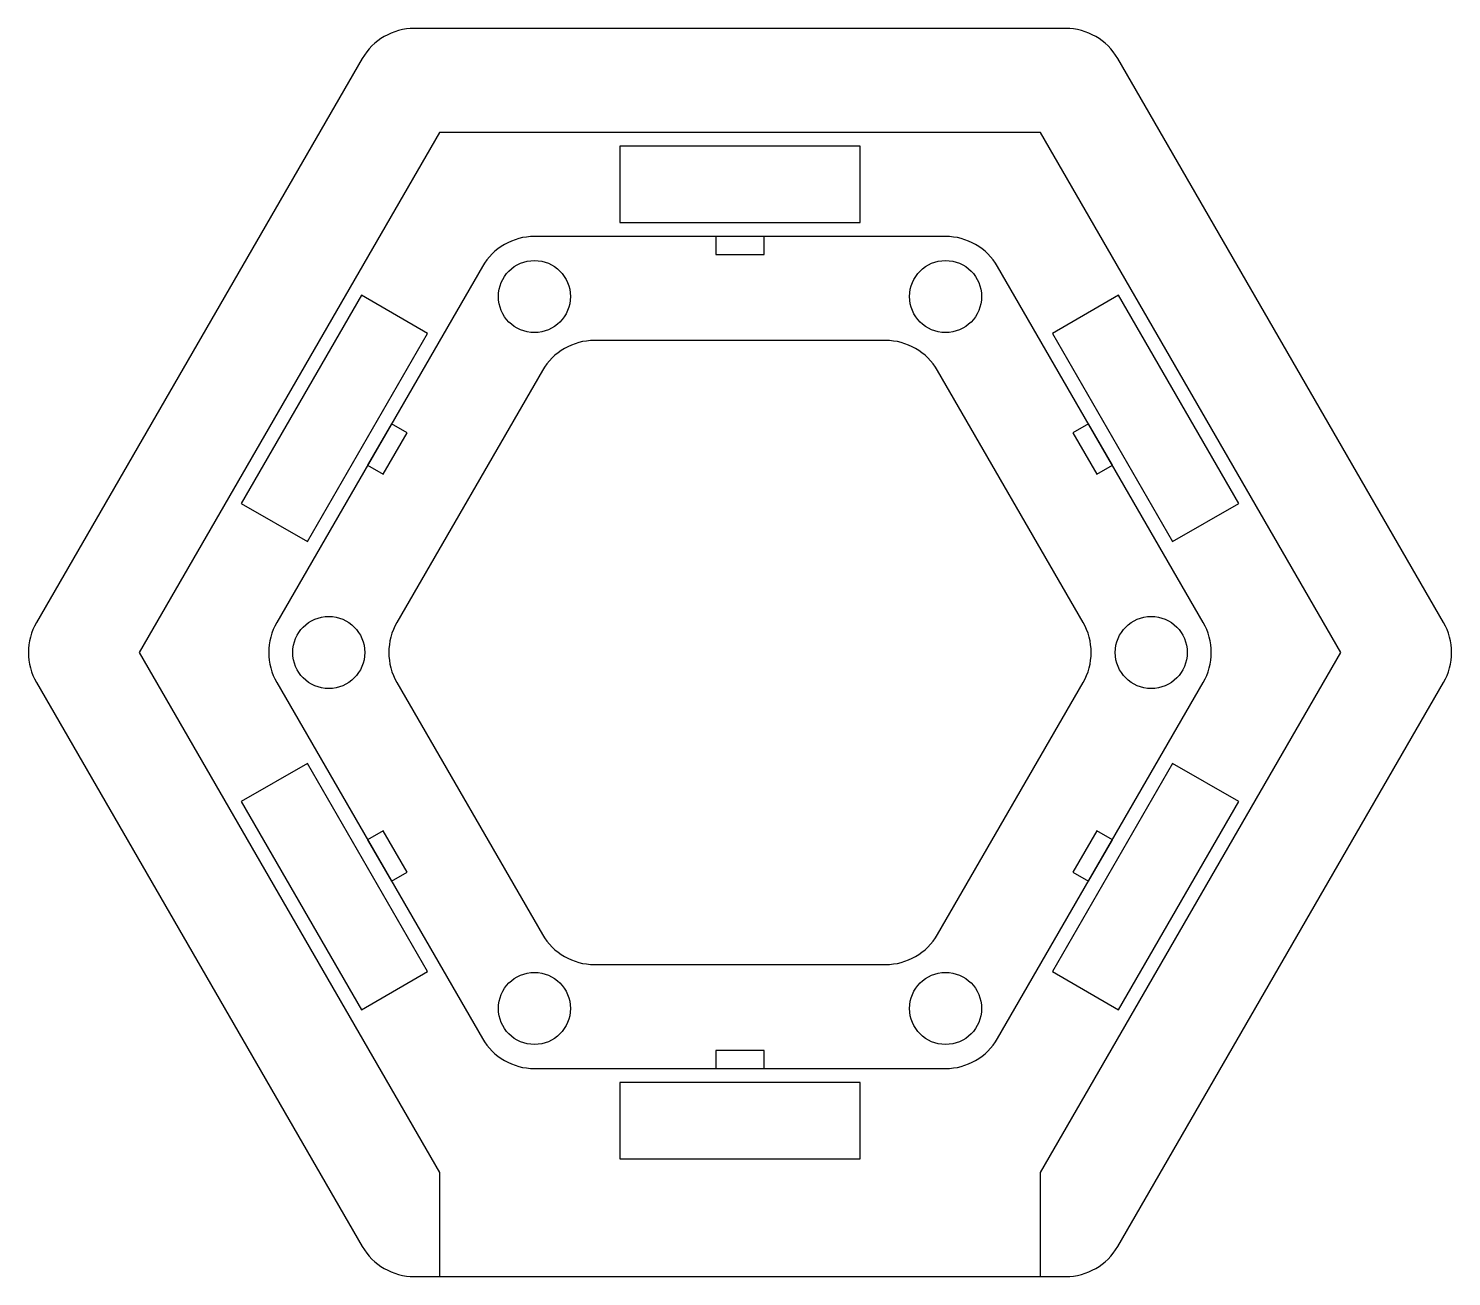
# Model space of a CAD drawing. Extents: x -59 to 59, y -52 to 52.
import ezdxf

# ---------------------------------------------------------------- set-up
doc = ezdxf.new("R2010")
doc.units = 0
doc.layers.get('0').update_dxf_attribs({"linetype": 'continuous'})

# ---------------------------------------------------------------- blocks, each defined once
blk = doc.blocks.new('ARRAY002')
at = {"color": 4}
for points in [[(-10, 35.81), (10, 35.81), (10, 42.16), (-10, 42.16)], [(-36.01, 9.24), (-26.01, 26.56), (-31.51, 29.74), (-41.51, 12.42)], [(26.01, 26.56), (36.01, 9.24), (41.51, 12.42), (31.51, 29.74)], [(-26.01, -26.56), (-36.01, -9.24), (-41.51, -12.42), (-31.51, -29.74)], [(36.01, -9.24), (26.01, -26.56), (31.51, -29.74), (41.51, -12.42)], [(10, -35.81), (-10, -35.81), (-10, -42.16), (10, -42.16)]]:
    blk.add_lwpolyline(points, close=True, dxfattribs=at)
blk = doc.blocks.new('ARRAY003')
at = {"color": 40}
for points in [[(-2, 33.14), (2, 33.14), (2, 34.64), (-2, 34.64)], [(-29.7, 14.84), (-27.7, 18.3), (-29, 19.05), (-31, 15.59)], [(27.7, 18.3), (29.7, 14.84), (31, 15.59), (29, 19.05)], [(-27.7, -18.3), (-29.7, -14.84), (-31, -15.59), (-29, -19.05)], [(29.7, -14.84), (27.7, -18.3), (29, -19.05), (31, -15.59)], [(2, -33.14), (-2, -33.14), (-2, -34.64), (2, -34.64)]]:
    blk.add_lwpolyline(points, close=True, dxfattribs=at)
blk = doc.blocks.new('ARRAY')
at = {"color": 2}
for centre in [(-17.11, 29.64), (17.11, 29.64), (-34.23, 0), (34.23, 0), (-17.11, -29.64), (17.11, -29.64)]:
    blk.add_circle(centre, 3, dxfattribs=at)

msp = doc.modelspace()

# ---------------------------------------------------------------- linework, layer by layer
at = {"color": 0}
for points in [[(58.56, 2.5), (31.44, 49.46, 0.267949), (27.11, 51.96), (-27.11, 51.96, 0.267949), (-31.44, 49.46), (-58.56, 2.5, 0.267949), (-58.56, -2.5), (-31.44, -49.46, 0.267949), (-27.11, -51.96), (27.11, -51.96, 0.267949), (31.44, -49.46), (58.56, -2.5, 0.267949)], [(38.56, 2.5), (21.44, 32.14, 0.267949), (17.11, 34.64), (-17.11, 34.64, 0.267949), (-21.44, 32.14), (-38.56, 2.5, 0.267949), (-38.56, -2.5), (-21.44, -32.14, 0.267949), (-17.11, -34.64), (17.11, -34.64, 0.267949), (21.44, -32.14), (38.56, -2.5, 0.267949)]]:
    msp.add_lwpolyline(points, format="xyb", close=True, dxfattribs=at)
at = {"color": 92}
msp.add_lwpolyline([(25, -51.96), (25, -43.3), (50, 0), (25, 43.3), (-25, 43.3), (-50, 0), (-25, -43.3), (-25, -51.96)], close=True, dxfattribs=at)
at = {"color": 2}
msp.add_lwpolyline([(28.56, 2.5), (16.44, 23.48, 0.267949), (12.11, 25.98), (-12.11, 25.98, 0.267949), (-16.44, 23.48), (-28.56, 2.5, 0.267949), (-28.56, -2.5), (-16.44, -23.48, 0.267949), (-12.11, -25.98), (12.11, -25.98, 0.267949), (16.44, -23.48), (28.56, -2.5, 0.267949)], format="xyb", close=True, dxfattribs=at)

# ---------------------------------------------------------------- block references
at = {"color": 4}
msp.add_blockref('ARRAY002', (0, 0), dxfattribs=at)
at = {"color": 40}
msp.add_blockref('ARRAY003', (0, 0), dxfattribs=at)
at = {"color": 2}
msp.add_blockref('ARRAY', (0, 0), dxfattribs=at)

doc.saveas('drawing.dxf')
